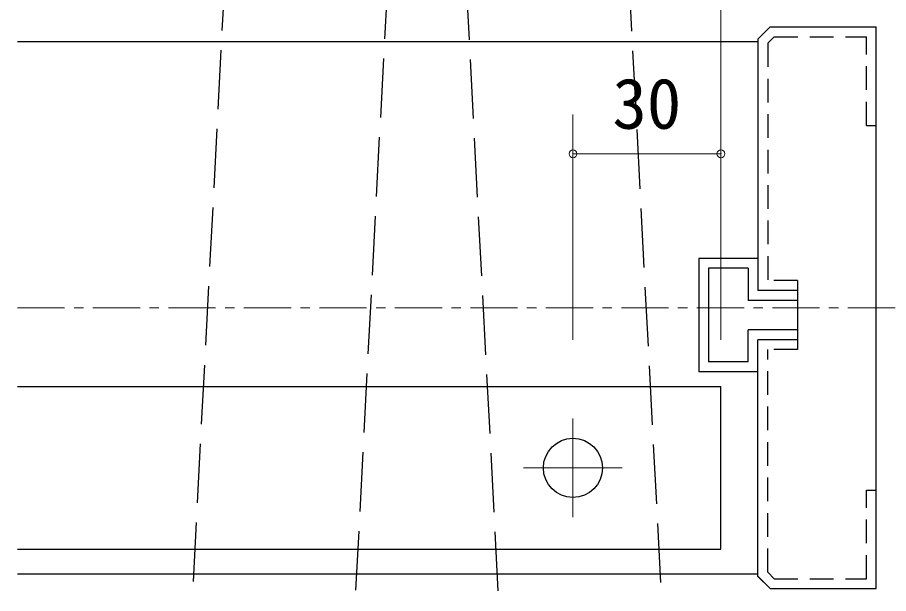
# Model space of a CAD drawing. Units: millimetres at full size; details may follow other scales. Extents: x -800 to 800, y -560 to 560.
# Drawn here: x -158.1 to 18.6, y -235 to -118.1 of the extents above; entities that cross this region are included whole.
import ezdxf
from ezdxf.enums import TextEntityAlignment as Align

# ---------------------------------------------------------------- set-up
doc = ezdxf.new("R2010")
doc.units = ezdxf.units.MM
doc.header["$LTSCALE"] = 4
doc.header["$PDMODE"] = 32
doc.header["$PDSIZE"] = 1.6
for name, pattern in [('CHAIN1', [8, 5, -1, 1, -1]), ('DASHED1', [1.8, 1.2, -0.6]), ('DASHED3', [4, 3, -1]), ('USER13', [3.826934, 2.391833, -0.478367, 0.478367, -0.478367])]:
    doc.linetypes.add(name, pattern=pattern)
doc.layers.add('2-0', color=4, linetype='Continuous', lineweight=9)
doc.styles.add('ＭＳ ゴシック', font='')
doc.styles.get('ＭＳ ゴシック').set_extended_font_data('MS Gothic')

msp = doc.modelspace()

# ---------------------------------------------------------------- linework, layer by layer
at = {"layer": '2-0', "color": 7, "linetype": 'DASHED3', "lineweight": 25}
for p, q in [((-35.832, -76.923), (-27.342, -238.927)), ((-81.325, -78.478), (-95.457, -348.129)), ((-68.787, -78.65), (-60.297, -240.654))]:
    msp.add_line(p, q, dxfattribs=at)
at = {"layer": '2-0'}
for p, q in [((-15.411, -79.974), (-15.411, -130.977)), ((-15.409, -130.977), (-15.409, -183.474)), ((-45.408, -137.738), (-45.408, -183.474)), ((-45.408, -145.738), (-15.409, -145.738))]:
    msp.add_line(p, q, dxfattribs=at)
at = {"layer": '2-0', "color": 7, "lineweight": 25}
for p, q in [((-5.408, -119.974), (-7.91, -122.472)), ((-5.408, -119.974), (16.087, -119.974)), ((16.087, -233.974), (16.087, -119.974)), ((-158.059, -122.974), (-7.912, -122.974)), ((-7.912, -122.472), (-7.912, -173.479)), ((-17.911, -168.977), (-17.911, -187.976)), ((-9.912, -168.977), (-17.911, -168.977)), ((-9.912, -168.977), (-9.912, -175.479)), ((0.09, -173.479), (-7.912, -173.479)), ((0.09, -173.479), (0.09, -183.474)), ((0.09, -175.479), (-9.912, -175.479)), ((-9.912, -187.976), (-9.912, -181.474)), ((0.09, -181.474), (-9.912, -181.474)), ((0.09, -183.474), (-7.912, -183.474)), ((-7.912, -231.476), (-7.912, -183.474)), ((-9.912, -187.976), (-17.911, -187.976)), ((-7.912, -189.976), (-19.911, -189.976)), ((-158.059, -192.976), (-15.411, -192.976)), ((-15.409, -225.979), (-15.409, -192.976)), ((-158.059, -225.979), (-15.411, -225.979)), ((-158.059, -230.978), (-7.912, -230.978)), ((-5.408, -233.974), (-7.91, -231.472)), ((-5.408, -233.974), (-7.91, -231.476)), ((-5.408, -233.974), (16.087, -233.974))]:
    msp.add_line(p, q, dxfattribs=at)
at = {"layer": '2-0', "color": 7, "linetype": 'DASHED1', "lineweight": 25}
for p, q in [((-4.58, -121.974), (14.087, -121.974)), ((14.087, -139.974), (14.087, -121.974)), ((14.087, -139.974), (16.087, -139.974)), ((0.09, -171.479), (-5.912, -171.479)), ((0.09, -171.479), (0.09, -173.479)), ((0.09, -183.474), (0.09, -185.474)), ((0.09, -185.474), (-5.912, -185.474)), ((-5.912, -230.645), (-5.912, -185.474)), ((-4.58, -231.974), (-5.912, -230.645)), ((-4.58, -231.974), (14.087, -231.974))]:
    msp.add_line(p, q, dxfattribs=at)
at = {"layer": '2-0', "linetype": 'USER13'}
msp.add_line((-158.059, -176.974), (21.087, -176.974), dxfattribs=at)
at = {"layer": '2-0', "linetype": 'CHAIN1'}
for p, q in [((-45.408, -199.477), (-45.408, -219.477)), ((-55.408, -209.477), (-35.408, -209.477))]:
    msp.add_line(p, q, dxfattribs=at)
at = {"layer": '2-0', "color": 7, "linetype": 'DASHED3', "lineweight": 25}
msp.add_lwpolyline([(-114.28, -76.75), (-128.412, -346.402), (-95.457, -348.129)], dxfattribs=at)
at = {"layer": '2-0', "color": 7, "linetype": 'DASHED1', "lineweight": 25}
for points in [[(-4.58, -121.974), (-5.912, -123.303), (-5.912, -171.479)], [(14.087, -231.974), (14.087, -213.974), (16.087, -213.974)]]:
    msp.add_lwpolyline(points, dxfattribs=at)
at = {"layer": '2-0', "color": 7, "lineweight": 25}
msp.add_lwpolyline([(-7.912, -166.977), (-19.911, -166.977), (-19.911, -189.976)], dxfattribs=at)
msp.add_circle((-45.411, -209.473), 6.001, dxfattribs=at)
at = {"layer": '2-0'}
for p in [(-45.408, -145.738), (-15.409, -145.738)]:
    msp.add_point(p, dxfattribs=at)

# ---------------------------------------------------------------- texts
at = {"layer": '2-0', "color": 7, "style": 'ＭＳ ゴシック'}
msp.add_text('30', height=10.26, dxfattribs=at).set_placement((-37.409, -143.738), align=Align.BOTTOM_LEFT)

doc.saveas('drawing.dxf')
